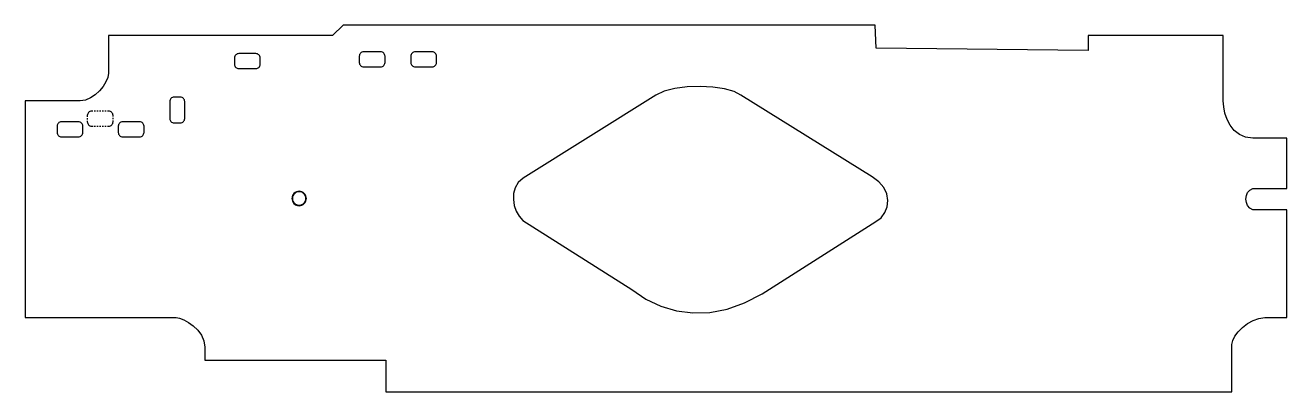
# Model space of a CAD drawing. Extents: x -47.9 to 47.9, y -14.2 to 13.7.
import ezdxf

# ---------------------------------------------------------------- set-up
doc = ezdxf.new("R2010")
doc.units = 0
for name, pattern in [('NEW_LINE1', [0.2, 0.1, -0.1]), ('NEW_LINE2', [0.2, 0.1, -0.1]), ('NEW_LINE3', [0.2, 0.1, -0.1]), ('NEW_LINE4', [0.2, 0.1, -0.1]), ('NEW_LINE5', [0.2, 0.1, -0.1]), ('NEW_LINE6', [0.2, 0.1, -0.1]), ('NEW_LINE7', [0.2, 0.1, -0.1]), ('NEW_LINE8', [0.2, 0.1, -0.1])]:
    doc.linetypes.add(name, pattern=pattern)
doc.layers.add('CAPA_1', color=7, linetype='CONTINUOUS')

msp = doc.modelspace()

# ---------------------------------------------------------------- linework, layer by layer
at = {"layer": 'CAPA_1', "color": 2}
for points in [[(-43.755, 7.916), (-43.825, 7.918), (-47.942, 7.915), (-47.942, -8.557), (-36.462, -8.557), (-36.211, -8.6), (-35.891, -8.723), (-35.534, -8.921), (-35.172, -9.187), (-34.835, -9.514), (-34.556, -9.896), (-34.365, -10.326), (-34.295, -10.797), (-34.295, -11.786), (-20.526, -11.786), (-20.526, -14.195), (43.775, -14.195), (43.775, -10.591), (43.834, -10.297), (43.998, -9.97), (44.252, -9.632), (44.579, -9.305), (44.962, -9.011), (45.385, -8.774), (45.831, -8.615), (46.284, -8.557), (47.942, -8.557), (47.942, -0.376), (45.354, -0.356), (45.127, -0.233), (44.966, -0.042), (44.87, 0.196), (44.838, 0.457), (44.871, 0.717), (44.968, 0.953), (45.129, 1.141), (45.354, 1.259), (47.942, 1.263), (47.942, 5.09), (45.354, 5.09), (44.805, 5.163), (44.339, 5.365), (43.953, 5.672), (43.644, 6.06), (43.409, 6.502), (43.246, 6.975), (43.15, 7.454), (43.118, 7.915), (43.118, 12.877), (32.838, 12.877), (32.838, 11.747), (16.731, 11.913), (16.665, 13.666), (-23.765, 13.666), (-24.576, 12.877), (-41.606, 12.877), (-41.612, 10.012), (-41.67, 9.704), (-41.814, 9.364), (-42.029, 9.015), (-42.304, 8.679), (-42.627, 8.379), (-42.984, 8.136), (-43.364, 7.975), (-43.755, 7.916)], [(-30.415, 11.511), (-31.704, 11.511), (-31.771, 11.504), (-31.834, 11.485), (-31.89, 11.454), (-31.939, 11.413), (-31.98, 11.364), (-32.011, 11.308), (-32.03, 11.245), (-32.037, 11.179), (-32.037, 10.7), (-32.03, 10.633), (-32.011, 10.571), (-31.98, 10.515), (-31.939, 10.465), (-31.89, 10.425), (-31.834, 10.394), (-31.771, 10.375), (-31.704, 10.368), (-30.415, 10.368), (-30.348, 10.375), (-30.286, 10.394), (-30.23, 10.425), (-30.18, 10.465), (-30.14, 10.515), (-30.109, 10.571), (-30.09, 10.633), (-30.083, 10.7), (-30.083, 11.179), (-30.09, 11.245), (-30.109, 11.308), (-30.14, 11.364), (-30.18, 11.413), (-30.23, 11.454), (-30.286, 11.485), (-30.348, 11.504), (-30.415, 11.511)], [(-20.929, 11.642), (-22.218, 11.642), (-22.285, 11.635), (-22.347, 11.616), (-22.404, 11.585), (-22.453, 11.544), (-22.494, 11.495), (-22.524, 11.439), (-22.544, 11.376), (-22.55, 11.31), (-22.55, 10.831), (-22.544, 10.764), (-22.524, 10.702), (-22.494, 10.646), (-22.453, 10.596), (-22.404, 10.556), (-22.347, 10.525), (-22.285, 10.505), (-22.218, 10.499), (-20.929, 10.499), (-20.862, 10.505), (-20.8, 10.525), (-20.743, 10.556), (-20.694, 10.596), (-20.653, 10.646), (-20.623, 10.702), (-20.603, 10.764), (-20.596, 10.831), (-20.596, 11.31), (-20.603, 11.376), (-20.623, 11.439), (-20.653, 11.495), (-20.694, 11.544), (-20.743, 11.585), (-20.8, 11.616), (-20.862, 11.635), (-20.929, 11.642)], [(-17.01, 11.642), (-18.299, 11.642), (-18.366, 11.635), (-18.428, 11.616), (-18.485, 11.585), (-18.534, 11.544), (-18.575, 11.495), (-18.605, 11.439), (-18.625, 11.376), (-18.632, 11.31), (-18.632, 10.831), (-18.625, 10.764), (-18.605, 10.702), (-18.575, 10.646), (-18.534, 10.596), (-18.485, 10.556), (-18.428, 10.525), (-18.366, 10.505), (-18.299, 10.499), (-17.01, 10.499), (-16.943, 10.505), (-16.881, 10.525), (-16.825, 10.556), (-16.775, 10.596), (-16.735, 10.646), (-16.704, 10.702), (-16.684, 10.764), (-16.678, 10.831), (-16.678, 11.31), (-16.684, 11.376), (-16.704, 11.439), (-16.735, 11.495), (-16.775, 11.544), (-16.825, 11.585), (-16.881, 11.616), (-16.943, 11.635), (-17.01, 11.642)], [(16.419, 2.152), (6.446, 8.339), (5.931, 8.625), (5.2, 8.836), (4.32, 8.967), (3.356, 9.017), (2.374, 8.982), (1.442, 8.86), (0.624, 8.646), (-0.013, 8.339), (-10.106, 2.034), (-10.467, 1.705), (-10.703, 1.311), (-10.823, 0.874), (-10.841, 0.417), (-10.768, -0.038), (-10.616, -0.469), (-10.396, -0.854), (-10.121, -1.169), (-1.839, -6.43), (-0.77, -7.144), (0.369, -7.682), (1.566, -8.038), (2.812, -8.201), (4.097, -8.162), (5.408, -7.914), (6.737, -7.446), (8.073, -6.75), (16.719, -1.265), (17.109, -0.965), (17.395, -0.578), (17.569, -0.131), (17.621, 0.352), (17.541, 0.847), (17.32, 1.328), (16.949, 1.772), (16.419, 2.152)], [(-35.818, 6.572), (-35.818, 7.862), (-35.825, 7.928), (-35.844, 7.991), (-35.875, 8.047), (-35.916, 8.096), (-35.965, 8.137), (-36.022, 8.168), (-36.084, 8.187), (-36.151, 8.194), (-36.629, 8.194), (-36.696, 8.187), (-36.758, 8.168), (-36.815, 8.137), (-36.864, 8.096), (-36.905, 8.047), (-36.935, 7.991), (-36.955, 7.928), (-36.962, 7.862), (-36.962, 6.572), (-36.955, 6.505), (-36.935, 6.443), (-36.905, 6.387), (-36.864, 6.338), (-36.815, 6.297), (-36.758, 6.266), (-36.696, 6.247), (-36.629, 6.24), (-36.151, 6.24), (-36.084, 6.247), (-36.022, 6.266), (-35.965, 6.297), (-35.916, 6.338), (-35.875, 6.387), (-35.844, 6.443), (-35.825, 6.505), (-35.818, 6.572)], [(-43.901, 6.33), (-45.19, 6.33), (-45.257, 6.323), (-45.319, 6.304), (-45.376, 6.273), (-45.425, 6.232), (-45.465, 6.183), (-45.496, 6.127), (-45.516, 6.064), (-45.522, 5.998), (-45.522, 5.519), (-45.516, 5.452), (-45.496, 5.39), (-45.465, 5.333), (-45.425, 5.284), (-45.376, 5.244), (-45.319, 5.213), (-45.257, 5.193), (-45.19, 5.187), (-43.901, 5.187), (-43.834, 5.193), (-43.772, 5.213), (-43.715, 5.244), (-43.666, 5.284), (-43.625, 5.333), (-43.595, 5.39), (-43.575, 5.452), (-43.568, 5.519), (-43.568, 5.998), (-43.575, 6.064), (-43.595, 6.127), (-43.625, 6.183), (-43.666, 6.232), (-43.715, 6.273), (-43.772, 6.304), (-43.834, 6.323), (-43.901, 6.33)], [(-39.246, 6.33), (-40.536, 6.33), (-40.603, 6.323), (-40.665, 6.304), (-40.721, 6.273), (-40.771, 6.232), (-40.811, 6.183), (-40.842, 6.127), (-40.861, 6.064), (-40.868, 5.998), (-40.868, 5.519), (-40.861, 5.452), (-40.842, 5.39), (-40.811, 5.333), (-40.771, 5.284), (-40.721, 5.244), (-40.665, 5.213), (-40.603, 5.193), (-40.536, 5.187), (-39.246, 5.187), (-39.18, 5.193), (-39.117, 5.213), (-39.061, 5.244), (-39.012, 5.284), (-38.971, 5.333), (-38.94, 5.39), (-38.921, 5.452), (-38.914, 5.519), (-38.914, 5.998), (-38.921, 6.064), (-38.94, 6.127), (-38.971, 6.183), (-39.012, 6.232), (-39.061, 6.273), (-39.117, 6.304), (-39.18, 6.323), (-39.246, 6.33)], [(-27.126, 1.012), (-27.229, 1.002), (-27.325, 0.972), (-27.412, 0.924), (-27.488, 0.862), (-27.551, 0.786), (-27.598, 0.699), (-27.628, 0.603), (-27.638, 0.499), (-27.628, 0.396), (-27.598, 0.3), (-27.551, 0.213), (-27.488, 0.137), (-27.412, 0.074), (-27.325, 0.027), (-27.229, -0.003), (-27.126, -0.013), (-27.022, -0.003), (-26.926, 0.027), (-26.839, 0.074), (-26.763, 0.137), (-26.701, 0.213), (-26.653, 0.3), (-26.623, 0.396), (-26.613, 0.499), (-26.623, 0.603), (-26.653, 0.699), (-26.701, 0.786), (-26.763, 0.862), (-26.839, 0.924), (-26.926, 0.972), (-27.022, 1.002), (-27.126, 1.012)]]:
    msp.add_lwpolyline(points, close=True, dxfattribs=at)
at = {"layer": 'CAPA_1', "color": 251, "linetype": 'NEW_LINE1'}
msp.add_lwpolyline([(-30.415, 11.511), (-31.704, 11.511), (-31.771, 11.504), (-31.834, 11.485), (-31.89, 11.454), (-31.939, 11.413), (-31.98, 11.364), (-32.011, 11.308), (-32.03, 11.245), (-32.037, 11.179), (-32.037, 10.7), (-32.03, 10.633), (-32.011, 10.571), (-31.98, 10.515), (-31.939, 10.465), (-31.89, 10.425), (-31.834, 10.394), (-31.771, 10.375), (-31.704, 10.368), (-30.415, 10.368), (-30.348, 10.375), (-30.286, 10.394), (-30.23, 10.425), (-30.18, 10.465), (-30.14, 10.515), (-30.109, 10.571), (-30.09, 10.633), (-30.083, 10.7), (-30.083, 11.179), (-30.09, 11.245), (-30.109, 11.308), (-30.14, 11.364), (-30.18, 11.413), (-30.23, 11.454), (-30.286, 11.485), (-30.348, 11.504), (-30.415, 11.511)], close=True, dxfattribs=at)
at = {"layer": 'CAPA_1', "color": 251, "linetype": 'NEW_LINE4'}
msp.add_lwpolyline([(-20.929, 11.642), (-22.218, 11.642), (-22.285, 11.635), (-22.347, 11.616), (-22.404, 11.585), (-22.453, 11.544), (-22.494, 11.495), (-22.524, 11.439), (-22.544, 11.376), (-22.55, 11.31), (-22.55, 10.831), (-22.544, 10.764), (-22.524, 10.702), (-22.494, 10.646), (-22.453, 10.596), (-22.404, 10.556), (-22.347, 10.525), (-22.285, 10.505), (-22.218, 10.499), (-20.929, 10.499), (-20.862, 10.505), (-20.8, 10.525), (-20.743, 10.556), (-20.694, 10.596), (-20.653, 10.646), (-20.623, 10.702), (-20.603, 10.764), (-20.596, 10.831), (-20.596, 11.31), (-20.603, 11.376), (-20.623, 11.439), (-20.653, 11.495), (-20.694, 11.544), (-20.743, 11.585), (-20.8, 11.616), (-20.862, 11.635), (-20.929, 11.642)], close=True, dxfattribs=at)
at = {"layer": 'CAPA_1', "color": 251, "linetype": 'NEW_LINE3'}
msp.add_lwpolyline([(-17.01, 11.642), (-18.299, 11.642), (-18.366, 11.635), (-18.428, 11.616), (-18.485, 11.585), (-18.534, 11.544), (-18.575, 11.495), (-18.605, 11.439), (-18.625, 11.376), (-18.632, 11.31), (-18.632, 10.831), (-18.625, 10.764), (-18.605, 10.702), (-18.575, 10.646), (-18.534, 10.596), (-18.485, 10.556), (-18.428, 10.525), (-18.366, 10.505), (-18.299, 10.499), (-17.01, 10.499), (-16.943, 10.505), (-16.881, 10.525), (-16.825, 10.556), (-16.775, 10.596), (-16.735, 10.646), (-16.704, 10.702), (-16.684, 10.764), (-16.678, 10.831), (-16.678, 11.31), (-16.684, 11.376), (-16.704, 11.439), (-16.735, 11.495), (-16.775, 11.544), (-16.825, 11.585), (-16.881, 11.616), (-16.943, 11.635), (-17.01, 11.642)], close=True, dxfattribs=at)
at = {"layer": 'CAPA_1', "color": 251, "linetype": 'NEW_LINE2'}
msp.add_lwpolyline([(-35.818, 6.572), (-35.818, 7.862), (-35.825, 7.928), (-35.844, 7.991), (-35.875, 8.047), (-35.916, 8.096), (-35.965, 8.137), (-36.022, 8.168), (-36.084, 8.187), (-36.151, 8.194), (-36.629, 8.194), (-36.696, 8.187), (-36.758, 8.168), (-36.815, 8.137), (-36.864, 8.096), (-36.905, 8.047), (-36.935, 7.991), (-36.955, 7.928), (-36.962, 7.862), (-36.962, 6.572), (-36.955, 6.505), (-36.935, 6.443), (-36.905, 6.387), (-36.864, 6.338), (-36.815, 6.297), (-36.758, 6.266), (-36.696, 6.247), (-36.629, 6.24), (-36.151, 6.24), (-36.084, 6.247), (-36.022, 6.266), (-35.965, 6.297), (-35.916, 6.338), (-35.875, 6.387), (-35.844, 6.443), (-35.825, 6.505), (-35.818, 6.572)], close=True, dxfattribs=at)
at = {"layer": 'CAPA_1', "color": 251, "linetype": 'NEW_LINE7'}
msp.add_lwpolyline([(-41.6, 7.138), (-42.89, 7.138), (-42.956, 7.132), (-43.019, 7.112), (-43.075, 7.081), (-43.124, 7.041), (-43.165, 6.992), (-43.196, 6.935), (-43.215, 6.873), (-43.222, 6.806), (-43.222, 6.327), (-43.215, 6.261), (-43.196, 6.198), (-43.165, 6.142), (-43.124, 6.093), (-43.075, 6.052), (-43.019, 6.021), (-42.956, 6.002), (-42.89, 5.995), (-41.6, 5.995), (-41.533, 6.002), (-41.471, 6.021), (-41.415, 6.052), (-41.366, 6.093), (-41.325, 6.142), (-41.294, 6.198), (-41.275, 6.261), (-41.268, 6.327), (-41.268, 6.806), (-41.275, 6.873), (-41.294, 6.935), (-41.325, 6.992), (-41.366, 7.041), (-41.415, 7.081), (-41.471, 7.112), (-41.533, 7.132), (-41.6, 7.138)], close=True, dxfattribs=at)
at = {"layer": 'CAPA_1', "color": 251, "linetype": 'NEW_LINE6'}
msp.add_lwpolyline([(-43.901, 6.33), (-45.19, 6.33), (-45.257, 6.323), (-45.319, 6.304), (-45.376, 6.273), (-45.425, 6.232), (-45.465, 6.183), (-45.496, 6.127), (-45.516, 6.064), (-45.522, 5.998), (-45.522, 5.519), (-45.516, 5.452), (-45.496, 5.39), (-45.465, 5.333), (-45.425, 5.284), (-45.376, 5.244), (-45.319, 5.213), (-45.257, 5.193), (-45.19, 5.187), (-43.901, 5.187), (-43.834, 5.193), (-43.772, 5.213), (-43.715, 5.244), (-43.666, 5.284), (-43.625, 5.333), (-43.595, 5.39), (-43.575, 5.452), (-43.568, 5.519), (-43.568, 5.998), (-43.575, 6.064), (-43.595, 6.127), (-43.625, 6.183), (-43.666, 6.232), (-43.715, 6.273), (-43.772, 6.304), (-43.834, 6.323), (-43.901, 6.33)], close=True, dxfattribs=at)
at = {"layer": 'CAPA_1', "color": 251, "linetype": 'NEW_LINE5'}
msp.add_lwpolyline([(-39.246, 6.33), (-40.536, 6.33), (-40.603, 6.323), (-40.665, 6.304), (-40.721, 6.273), (-40.771, 6.232), (-40.811, 6.183), (-40.842, 6.127), (-40.861, 6.064), (-40.868, 5.998), (-40.868, 5.519), (-40.861, 5.452), (-40.842, 5.39), (-40.811, 5.333), (-40.771, 5.284), (-40.721, 5.244), (-40.665, 5.213), (-40.603, 5.193), (-40.536, 5.187), (-39.246, 5.187), (-39.18, 5.193), (-39.117, 5.213), (-39.061, 5.244), (-39.012, 5.284), (-38.971, 5.333), (-38.94, 5.39), (-38.921, 5.452), (-38.914, 5.519), (-38.914, 5.998), (-38.921, 6.064), (-38.94, 6.127), (-38.971, 6.183), (-39.012, 6.232), (-39.061, 6.273), (-39.117, 6.304), (-39.18, 6.323), (-39.246, 6.33)], close=True, dxfattribs=at)
at = {"layer": 'CAPA_1', "color": 30}
msp.add_lwpolyline([(-27.126, 1.049), (-27.233, 1.039), (-27.336, 1.008), (-27.431, 0.957), (-27.515, 0.888), (-27.583, 0.805), (-27.634, 0.71), (-27.665, 0.607), (-27.676, 0.499), (-27.665, 0.392), (-27.634, 0.289), (-27.583, 0.194), (-27.515, 0.11), (-27.431, 0.042), (-27.336, -0.009), (-27.233, -0.04), (-27.126, -0.051), (-27.018, -0.04), (-26.915, -0.009), (-26.82, 0.042), (-26.737, 0.11), (-26.668, 0.194), (-26.618, 0.289), (-26.586, 0.392), (-26.576, 0.499), (-26.586, 0.607), (-26.618, 0.71), (-26.668, 0.805), (-26.737, 0.888), (-26.82, 0.957), (-26.915, 1.008), (-27.018, 1.039)], close=True, dxfattribs=at)
at = {"layer": 'CAPA_1', "linetype": 'NEW_LINE8'}
msp.add_lwpolyline([(-27.126, 1.049), (-27.233, 1.039), (-27.336, 1.008), (-27.431, 0.957), (-27.515, 0.888), (-27.583, 0.805), (-27.634, 0.71), (-27.665, 0.607), (-27.676, 0.499), (-27.665, 0.392), (-27.634, 0.289), (-27.583, 0.194), (-27.515, 0.11), (-27.431, 0.042), (-27.336, -0.009), (-27.233, -0.04), (-27.126, -0.051), (-27.018, -0.04), (-26.915, -0.009), (-26.82, 0.042), (-26.737, 0.11), (-26.668, 0.194), (-26.618, 0.289), (-26.586, 0.392), (-26.576, 0.499), (-26.586, 0.607), (-26.618, 0.71), (-26.668, 0.805), (-26.737, 0.888), (-26.82, 0.957), (-26.915, 1.008), (-27.018, 1.039)], close=True, dxfattribs=at)

doc.saveas('drawing.dxf')
